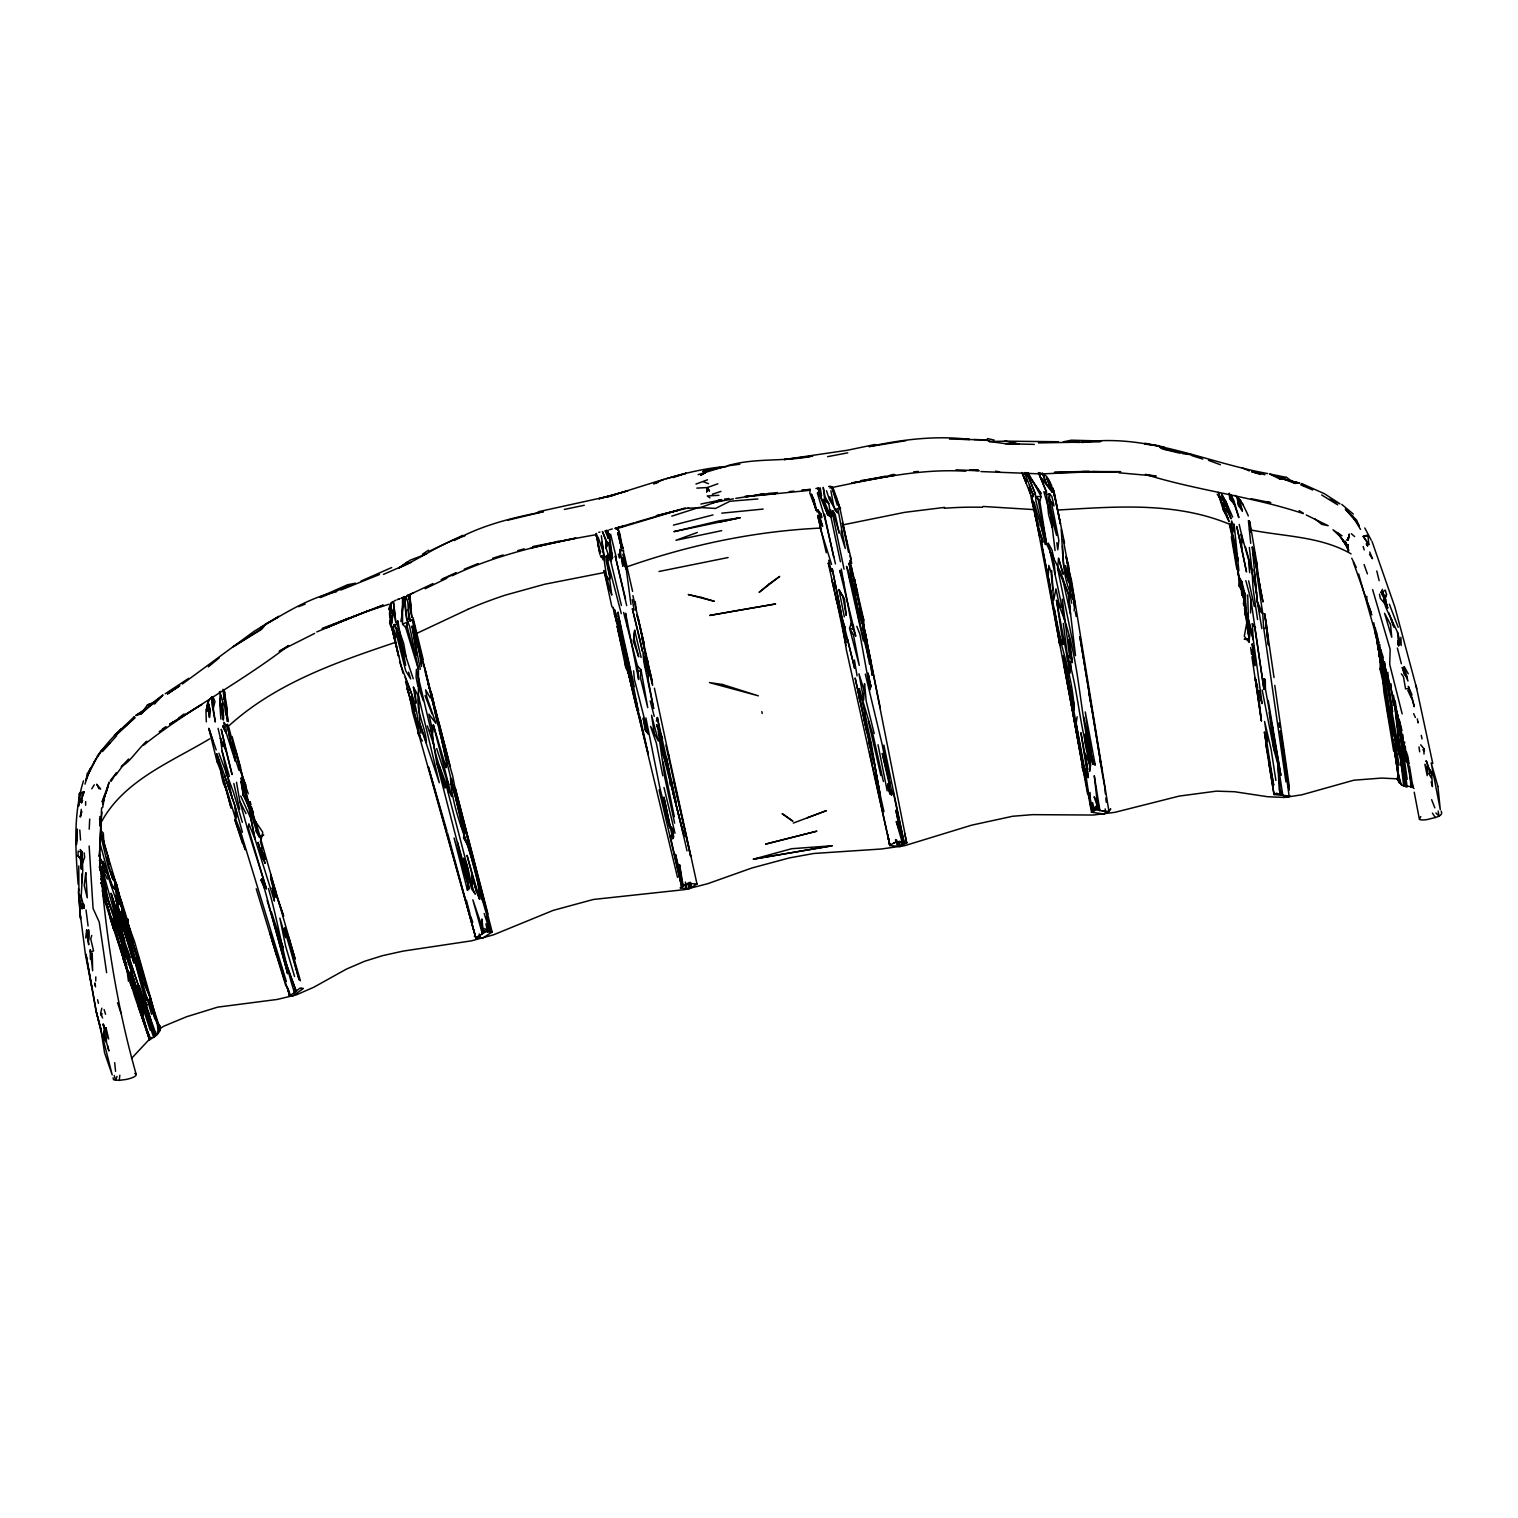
<?xml version="1.0" encoding="UTF-8"?>
<svg xmlns="http://www.w3.org/2000/svg" width="1518" height="1518" viewBox="0 0 1518 1518"><rect width="100%" height="100%" fill="white"/><g stroke="black" fill="none" stroke-linecap="round" stroke-linejoin="round"><path stroke-width="1.5" d="M1066.205 574.183L1070.228 584.392L1070 594.24L1071.708 603.234M810.157 489.498L809.834 493.179L816.039 509.46L817.196 511.983L817.879 509.877L819.986 512.648L821.731 517.657L821.162 513.615M206.827 709.741L206.809 711.487L207.511 703.726L209.693 699.115M219.218 764.294L219.237 760.101L216.846 753.915L217.074 761.656L219.218 764.294L231.134 808.107L216.846 753.915M85.71 937.972L86.659 929.908C87.759 946.909 89.923 941.35 88.594 929.775L88.234 940.287M1053.245 489.175L1052.41 487.354M413.427 687.218L415.344 693.062L415.989 703.232L413.427 687.218L418.456 695.946L419.784 723.991L439.29 782.738L418.456 695.946L418.456 669.495L409.613 626.213L406.786 619.553L403.712 597.048L402.479 597.637L402.574 624.183L405.685 627.503L418.456 669.495L406.919 625.568L407.773 621.925L402.574 624.183M607.276 576.802L609.838 580.806L611.773 595.094C604.809 575.607 604.05 555.721 601.337 535.74M1382.443 589.382L1381.057 592.267L1384.701 597.428C1381.854 603.481 1391.759 618.414 1391.456 619.477L1397.528 632.266L1401.171 645.492L1400.886 637.294M79.79 901.161L82.143 908.94L80.701 903.836L82.769 870.592L82.181 851.693L80.169 849.492M122.218 908.125L116.905 884.994L111.478 871.693C118.954 893.704 126.734 915.62 132.104 938.124L127.873 923.893L127.91 919.111L127.398 922.261L133.489 944.158M88.101 941.236L88.139 939.225L88.67 944.576L88.139 939.225M390.809 616.232L389.405 608.642L391.473 623.974L394.073 606.536L395.762 622.342L393.333 601.394L393.826 604.828M1366.807 596.308L1366.731 600.692L1371.817 614.904M1262.103 703.498L1259.086 692.834L1262.103 703.498L1253.299 639.761L1243.565 600.673L1249.997 633.423L1249.257 638.945L1244.191 639.192L1249.276 639.818L1246.582 623.803L1244.305 636.213L1249.2 642.399C1248.138 620.919 1243.754 599.249 1240.206 578.472L1239.257 586.214L1242.711 592.191M1070.38 661.487L1070.152 673.043L1056.509 600.407C1080.702 650.842 1078.008 710.386 1092.732 764.028L1095.199 764.882L1085.256 711.942L1092.732 764.028M1375.27 628.262L1375.175 633.67L1377.737 642.778L1373.752 622.76M1243.584 594.202L1249.257 638.945L1249.39 632.076M82.181 851.693L80.454 858.619L78.025 855.962L78.139 851.2L80.871 851.731L80.587 860.649M85.596 805.28L85.691 801.618M95.71 981.064L95.805 976.89M246.333 800.422L245.631 784.673L238.952 767.406M1250.566 612.949L1250.851 599.344L1245.842 580.635M108.632 910.8L104.419 897.499L105.046 896.322L105.975 903.172L104.533 892.793M438.626 725.718L436.235 714.01M1070.228 584.392L1070 594.24L1074.839 601.583L1074.63 606.726L1066.129 556.651L1068.729 565.853L1069.146 575.322L1068.046 567.542M1404.662 741.885L1403.695 749.816L1406.731 762.055L1405.251 746.154M100.852 825.242L99.543 853.799L100.662 870.952L99.543 853.799L101.573 807.918M1407.186 779.36L1398.837 719.285M606.289 556.1L610.255 578.927L605.986 560.047L606.289 556.1L621.298 613.651M864.065 690.235L863.742 699.988L858.96 673.783L864.065 690.235L864.539 683.669L866.209 701.164L874.216 733.63M90.359 959.053L90.283 949.585L92.636 970.742L92.237 953.114M844.824 634.182L841.579 617.807L845.052 627.617L842.813 624.619L840.858 612.266L854.672 668.432L847.575 639.666L844.824 634.182L844.976 629.799M862.926 623.955L863.628 630.843L862.717 622.19L870.421 659.438L869.567 664.41L861.844 620.52L859.036 612.949L849.131 563.292L851.389 567.106L853.097 576.29L851.484 574.582M1084.82 770.233L1073.624 709.836L1073.89 702.17M274.36 900.781L272.728 889.833L274.36 900.781L255.043 839.15L248.876 807.69L243.127 794.426L241.286 777.994L245.631 784.673L244.531 783.554M870.744 686.667L868.106 673.309L870.744 686.667L870.004 689.627L859.928 634.296L856.816 626.308M118.233 940.913L134.419 995.485L149.504 1039.659L139.96 1005.58L140.168 1001.064L139.732 1007.743L144.172 1023.474L134.647 992.43L139.523 1002.108L139.732 1007.743L134.647 992.43L136.449 997.857L131.117 970.287L112.617 918.295M106.715 901.047L104.837 895.089L105.065 889.965L101.194 879.074M596.46 533.444L597.219 539.08M89.22 829.17L89.695 819.056M676.212 802.32L657.389 717.521C664.542 762.453 677.085 806.4 687.009 850.877M264.701 888.713L260.925 880.155L261.76 878.808L287.68 973.569L285.023 960.609L294.777 987.44L294.492 992.753L288.951 995.884L292.841 995.979L303.41 988.446L299.539 988.37L294.492 992.753C283.468 958.598 278.553 922.982 268.42 888.485M413.389 628.661L413.731 622.38L412.061 619.42C431.112 689.779 445.343 761.068 464.451 831.522L463.749 835.564M463.559 858.391L471.643 888.941L475.324 894.14C469.138 883.04 470.447 869.321 463.559 858.391L469.195 888.561L467.487 890.25L467.848 883.115L436.577 762.093L432.421 736.458L416.425 669.286L416.084 677.161L417.905 686.212M78.765 865.962L78.898 890.762M1048.331 574.62L1048.824 565.379L1051.12 572.741L1053.758 600.027L1055.94 588.851L1059.147 604.107M79.031 799.588L78.632 806.02L79.372 793.572L84.078 791.865L80.511 801.846L79.372 793.572L84.078 791.865L80.511 801.846M1412.385 786.855L1402.101 785.413L1397.338 779L1398.211 773.971L1395.137 754.598M1429.14 773.952L1432.138 772.529L1429.482 769.493L1429.14 773.952L1431.038 777.652L1432.138 772.529C1428.799 772.339 1426.142 757.71 1426.123 761.467C1426.256 758.355 1428.59 771.542 1431.626 773.004L1432.423 786.609L1431.17 781.751M614.79 610.103L616.934 623.462L614.505 614.429L614.79 610.103L616.896 616.725M78.025 855.962L80.416 858.638L80.871 851.731M648.547 673.385L648.148 679.495L653.651 708.583L643.765 661.601L642.93 651.791L646.061 663.916L645.681 667.427L648.547 673.385L644.789 657.123L645.681 667.427L646.061 663.916M1245.348 594.24L1245.424 595.948L1241.8 581.489L1242.597 589.193L1240.585 582.134L1241.8 581.489L1242.673 595.986L1244.836 601.659L1245.424 595.948L1242.787 589.572L1245.348 594.24L1245.785 608.585L1245.215 600.919L1240.965 588.168M1380.507 655.586L1380.109 669.021L1384.359 688.015L1382.215 673.366L1380.109 669.021L1382.177 671.639M439.1 765.357L444.508 779.436L444.964 787.804C441.7 767.045 429.423 746.192 433.37 724.883L445.988 767.52L446.33 762.567M673.214 831.788L672.74 838.638L663.897 797.083L670.614 828.619L673.214 831.788L671.411 827.177L670.614 828.619L669.723 827.196L659.097 789.986L681.734 886.986L680.121 887.935L689.172 888.694L696.99 884.045L668.698 754.75M402.479 597.675L403.75 598.111L401.264 621.697L402.649 605.435M1074.156 610.881L1074.839 601.583C1061.556 580.407 1063.226 553.558 1061.177 529.403M1348.06 540.01L1349.331 534.032L1348.534 539.156L1347.168 540.066L1348.25 537.562L1347.168 540.066M226.182 714.788L224.835 694.523L227.112 708.413L226.543 715.471L224.057 690.633M1033.663 507.524L1031.633 495.665L1084.497 774.522L1082.808 767.956L1074.896 724.01L1075.446 719.134L1083.188 764.503L1087.989 777.614L1085.18 753.497L1089.924 765.034L1089.07 749.057L1085.256 734.219C1083.207 747.046 1090.93 758.848 1089.544 771.448L1090.683 765.3L1085.256 734.219M207.074 706.155L206.903 708.147L207.264 705.035M648.015 680.899L648.566 674.315L645.435 666.63M409.784 595.398L409.025 599.477L409.689 594.98L407.792 595.265M1348.022 540.01L1348.25 537.562M1382.575 659.362L1404.226 780.119L1403.676 786.134L1393.562 695.434M1028.028 476.899L1024.555 472.515L1032.676 493.692L1035.371 493.995L1026.794 472.61L1035.371 493.995L1035.978 501.092L1046.585 544.032L1060.74 572.609L1068.179 593.443L1075.503 655.662L1057.61 568.301L1058.539 558.358L1063.15 573.956L1058.539 558.358M1042.961 542.362L1034.745 513.805L1035.105 510.143M633.841 637.446L638.68 656.858L633.423 641.507L634.676 630.349L641.108 657.446M227.112 708.413L227.055 721.278M113.053 1077.818L113.603 1079.753L119.258 1080.361L119.808 1075.256M841.427 530.029L840.934 534.64L845.26 548.453L837.841 508.454L835.716 509.687L829.492 499.839L826.513 490.769M673.252 833.97L672.74 838.638L673.404 833.534M633.423 641.507L634.676 630.349M102.029 812.111L101.137 820.118L99.733 816.665M902.47 841.845L902.053 845.355L900.098 846.57L889.852 845.526L887.726 834.995L889.738 845.469M80.435 858.638L81.725 857.955M224.247 699.551L225.081 692.379L222.956 689.343L224.247 699.551L223.886 694.2M608.168 530.105L608.263 538.321L609.154 533.956L612.532 557.77L610.748 561.186L621.393 605.473M1399.653 749.531L1398.989 754.996L1400.051 750.803L1406.256 786.836L1404.188 782.074L1404.909 777.539L1404.435 780.119L1400.697 762.321M81.289 809.36L80.34 816.76L81.896 811.485M151.591 1014.309L122.768 914.443L121.478 904.007L113.736 878.448L115.368 884.899M421.036 733.194L418.93 724.276L414.395 715.376L414.224 706.819M1074.099 710.234C1073.302 676.003 1058.558 642.626 1053.871 608.509L1060.873 640.425L1063.207 644.239L1056.509 600.407L1060.797 607.333L1061.348 603.784L1048.274 543.083L1052.012 550.142L1053.966 559.174M240.736 796.039L250.66 818.012L255.043 839.15L248.933 824.141L248.364 828.24L266.371 888.732L264.189 886.702M1233.792 526.385L1231.648 520.978L1231.174 524.014L1234.058 532.021L1234.115 524.146L1238.878 570.635M207.511 703.726L209.465 717.388L210.357 710.974L208.023 702.151L210.357 710.974M1423.998 754.048L1423.941 748.716L1420.696 744.807M220.489 693.821L221.211 696.022C217.947 704.371 225.195 711.714 223.298 720.063L219.749 702.284L220.243 691.411L219.294 692.018M396.672 629.666L395.553 637.503L393.428 627.997L394.111 624.6L396.976 624.259L397.792 620.691L405.648 665.396L396.559 628.471L394.111 624.6L396.672 629.666L396.559 628.471L413.238 678.755M105.273 899.738L105.596 897.536M616.934 623.462L617.598 618.927M1077.135 716.781L1076.319 722.264L1075.446 719.134M450.523 778.108C452.725 820.441 477.715 856.759 479.612 899.149L471.851 876L472.477 888.353L469.005 878.277L467.449 866.93L445.837 783.914L446.539 779.17L436.691 748.583M717.843 483.787L707.331 487.563L706.686 491.87L707.331 487.563L696.857 488.113M445.988 767.52L446.653 763.099L439.973 731.126L452.725 776.134L464.869 838.828L469.517 844.919L482.307 894.804L457.051 798.81L469.517 844.919L463.407 837.575L467.051 843.97L466.728 840.706L479.65 889.074M122.768 914.443C119.03 888.656 109.391 862.907 102.332 837.5M102.617 807.614L104.913 795.071L102.142 801.827L108.879 783.212M492.155 931.995L485.324 931.691L482.61 928.466L472.838 899.832L482.401 933.949L481.073 924.405L481.927 919.016L483.407 933.247L475.779 937.745L482.591 938.181L492.155 931.995L455.134 787.652L487.942 913.969M821.485 495.741L819.625 491.889L820.251 487.885L821.485 495.741L818.373 492.155L827.671 514.792L830.991 517.202L840.422 561.717M1229.58 525.702L1229.846 524.127L1238.081 560.73L1229.58 525.702L1230.927 526.556L1235.576 545.968M870.004 689.627L870.82 684.713M404.889 596.536C409.822 599.344 407.052 612.285 409.367 618.187L406.786 619.553L405.078 601.337L406.938 595.625M1055.067 550.56L1048.729 498.208L1049.564 493.673L1046.661 494.489L1043.853 491.661L1056.585 535.38L1048.729 498.208L1054.042 505.968L1051.86 496.5L1049.564 493.673L1049.678 499.251M706.363 471.187L705.472 470.333L719.494 467.468L702.777 471.586L726.382 466.481C682.018 470.011 641.526 488.037 598.851 498.777L627.978 490.75L606.403 497.107L614.942 494.887L538.15 511.775M600.369 552.381L596.1 533.975L596.251 536.309M418.456 695.946C415.609 711.752 425.837 727.008 426.406 742.871L419.689 722.966M1252.255 547.106L1262.995 602.02L1254.551 557.504L1255.215 554.298L1252.255 547.106L1257.34 601.811L1261.856 628.623M83.471 780.878C73.054 814.141 75.502 850.004 78.139 884.273M856.304 595.265L854.387 579.079L906.777 842.832L904.102 842.566L883.856 745.091L889.776 783.231L888.713 788.753L889.89 793.857L891.616 794.92L892.223 793.117L882.262 753.459L889.415 784.92L888.03 783.914L888.713 788.753L891.616 794.92L887.138 786.685M152.161 704.314L147.474 704.902L154.836 702.454L154.494 704.029L162.824 695.149L152.198 703.062L147.474 704.902L140.908 713.934L135.861 715.509L144.495 710.177L140.908 713.934L162.824 695.149M615.568 528.245C622.949 531.376 619.306 544.393 622.076 550.958L619.951 549.421L619.591 558.036L618.3 554.127M671.582 837.177L673.385 828.809M80.34 816.76L81.08 813.344M1096.357 809.644L1097.135 801.352L1094.269 775.698L1099.905 810.612L1108.88 811.542L1104.003 814.046L1091.442 812.225L1096.357 809.644L1099.905 810.612L1097.135 801.352L1094.099 796.76L1098.709 810.346L1097.135 801.352M102.826 803.458L103.528 800.422L102.636 803.99M1082.334 767.729L1083.131 764.389L1085.901 772.586L1086.319 781.125L1082.334 767.729L1083.188 764.503M99.543 853.799C104.647 928.295 115.804 1002.487 136.184 1074.383L135.899 1075.598A12.144 2.941 -10.2 0 1 126.089 1079.45L119.258 1080.361M102.579 1017.971L100.643 1013.018L101.839 1008.218M1095.635 806.381L1094.535 810.612L1092.599 802.586L1093.055 811.333L1090.778 807.121L1089.601 796.077L1092.467 811.618L1090.778 807.121L1090.038 792.51M390.771 603.253L389.196 607.674L391.17 618.13L390.335 621.26L398.608 656.25L391.606 626.782M394.073 606.536L391.473 623.974L389.405 608.642M656.402 721.088L657.389 717.521M106.032 793.155L109.125 782.036M104.913 795.071L103.585 799.815L108.328 785.432M1390.488 707.388L1396.237 742.587C1395.27 756.647 1397.072 771.599 1401.399 784.996M260.925 880.155L262.747 880.478L261.76 878.808L266.371 888.732L247.567 828.98L248.933 824.141M91.744 935.449L90.738 938.902L93.566 950.951L90.34 951.824M827.671 514.792L823.363 502.022L824.578 498.625L823.23 487.373L825.109 496.803L828.771 503.502L830.991 517.202L818.373 492.155M1397.528 632.266L1398.666 645.643L1400.317 640.273M391.17 618.13L389.557 623.082L391.359 627.655M1034.289 494.109L1032.563 496.31M1403.695 749.816L1402.841 734.617M85.046 784.123C90.738 762.188 105.311 743.801 121.668 728.659L114.4 735.414M1041.196 496.614L1035.712 496.519L1038.141 499.479L1046.585 544.032L1039.754 500.864L1041.196 496.614L1028.122 472.724L1027.079 473.616L1041.31 493.862L1031.804 479.764M1262.16 690.007L1273.963 749.835L1280.85 775.186L1265.405 688.849L1265.291 679.533L1263.963 678.641L1263.982 689.476L1254.722 627.238L1252.312 623.727L1253.299 639.761L1248.384 618.737L1247.72 594.923M823.363 502.022L824.578 498.625L828.771 503.502L823.857 500.371L830.991 517.202L830.707 509.953L833.002 515.911L844.046 569.155M117.038 1076.376L115.615 1080.285L114.211 1075.465M1265.082 628.566L1266.448 624.866L1264.684 613.898L1268.536 645.321L1266.847 633.917M405.685 627.503L407.773 621.925M412.099 705.339L409.86 696.99L412.535 712.075L475.855 937.896L428.38 766.837L446.956 831.086M1386.541 594.601L1385.156 598.035L1382.594 591.735L1385.289 590.122L1386.541 594.601L1385.175 598.035L1383.771 597.902L1384.644 603.443L1380.355 598.434L1379.464 594.164M1376.826 632.911L1380.185 652.854L1381.399 649.856M96.317 758.583L88.48 773.933M102.048 1013.55L101.213 1015.428L100.643 1013.018M207.681 707.824L208.934 705.13L209.465 717.388M99.638 825.356C121.421 781.277 169.978 762.7 209.712 738.83M132.863 719.494L134.305 716.705L120.32 729.93M151.117 1037.439L131.497 1058.444M150.794 1037.572L149.504 1039.659L145.785 1027.572M600.711 551.527L599.914 552.969L597.997 544.886M91.763 788.81L94.287 784.806M110.985 781.485L116.544 772.757L110.359 780.48M93.68 762.757L101.023 751.277L110.169 742.757M1412.006 697.312L1414.34 706.762L1408.325 686.326L1412.044 695.073M136.449 997.857L130.244 975.789L149.827 1039.394C155.178 1037.041 161.515 1032.335 159.959 1026.149L156.904 1021.899L150.851 1000.912M227.529 726.97L228.421 725.661L227.207 724.39L231.419 746.514L239.009 770.328M115.577 775.375L123.072 765.319M97.304 756.116L102.294 749.456M144.172 744.484L146.885 741.22M128.613 759L121.25 766.799C131.383 760.67 137.246 749.531 146.316 741.771M630.748 677.464L627.484 669.172L636.023 706.25L638.604 710.557L627.086 667.408L629.154 664.979L618.585 621.374L618.092 612.058L621.526 631.659M102.484 751.562L116.715 735.642M478.493 937.953L480.124 936.056L480.371 938.01L479.195 933.912M463.901 832.111L460.732 824.654M1107.874 812.073L1110.721 809.037M1406.579 752.112L1412.006 787.292L1399.406 721.202M407.792 561.736L398.836 567.998C421.397 558.055 440.998 543.102 464.85 535.873M1110.512 809.113L1107.286 812.358L1104.8 811.295L1105.806 813.079L1105.18 808.885M1441.208 811.105C1444.301 817.063 1431.797 817.898 1428.533 819.303A12.144 2.884 -14.5 0 1 1419.273 819.265L1420.81 816.589M210.641 698.033L211.666 697.085M1265.291 679.533L1264.304 680.444L1263.963 678.641L1263.982 689.476L1250.851 599.344M182.388 683.992L253.772 631.545L278.724 616.251M485.324 931.691L483.407 933.247L481.073 924.405M208.345 666.876L219.161 657.92M143.394 745.281C189.408 708.716 242.14 681.563 288.591 645.567L279.179 651.279L314.643 633.404M154.836 702.454L135.861 715.509M229.408 725.338C276.39 682.967 336.692 662.133 395.553 642.342M336.635 591.659C308.666 597.845 284.606 613.386 260.641 627.541M411.112 620.426L410.239 621.09L408.266 619.135M391.302 602.741L392.251 602.02L390.657 605.246L392.175 613.633L390.506 603.576M178.744 717.938L184.114 713.953M901.199 841.124L902.053 845.355L906.834 842.737M165.253 693.764L188.668 678.337M217.074 761.656L219.237 760.101L235.005 806.001L242.425 832.244M158.631 1029.697L163.489 1026.32L186.524 1016.775L217.7 1007.136L277.301 999.432L296.389 994.84L313.846 987.212L346.351 969.129L364.605 961.274L382.631 955.638L403.124 951.103L471.415 940.856L493.464 934.841L553.292 910.345L593.367 899.472L684.637 889.624L707.711 883.704L751.846 868.011L789.436 857.898L813.8 853.477L881.408 848.998L904.614 845.697L971.691 825.166L1012.601 816.267L1032.43 814.654L1093.283 815.033L1114.838 812.339L1179.258 796.077L1216.392 791.144L1234.57 791.732L1267.606 796.722L1284.532 797.462L1301.913 794.787L1353.809 780.214L1381.703 778.07L1398.989 778.924M398.836 567.998L410.277 560.123L426.539 553.937M261.836 629.211L233.241 646.706L263.088 627.712L265.384 624.126L278.344 617.162M422.459 554.241L428.456 550.218M162.369 728.982L166.012 726.591M869.567 752.321L889.928 845.241L896.455 841.655L905.544 842.604M1398.325 770.878L1396.143 752.378L1394.757 750.575L1396.143 752.378L1398.097 774.351L1378.951 652.854L1380.071 652.133L1379.995 659.988L1381.854 662.968L1399.103 765.148M169.674 724.219L173.356 721.904M454.186 540.617C481.453 525.19 512.932 517.581 543.463 511.68L507.771 520.2M169.807 724.2L201.647 704.542L169.712 724.295M433.028 583.557L407.393 595.682L413.693 592.627M893.552 843.382L895.449 842.281M159.2 731.562L163.147 729.304M478.72 936.189L480.466 935.183M157.189 1031.993L160.073 1030.532L156.904 1021.899L159.826 1030.513L159.959 1026.149L158.403 1024.119M406.786 619.553L409.367 618.187L410.239 621.09L408.19 609.515M462.724 535.38L429.158 551.3M680.69 887.518L687.939 883.305L696.99 884.045M447.658 577.125L456.007 573.045M425.173 588.718L446.842 578.263M340.848 590.009L379.519 574.506M695.965 484.071L707.521 479.802M1266.012 745.509L1274.038 794.502L1276.6 793.231L1287.833 797.235L1290.281 796.096L1274.038 794.502L1269.124 764.636M411.34 562.267L383.466 574.392M319.558 597.124L347.565 584.772L355.421 583.197L320.469 597.542M415.951 633.765L467.867 609.363M443.161 578.51L455.893 572.836M1274.778 794.047L1275.898 793.553M361.151 580.996L391.682 567.542M394.509 600.824L395.762 600.255M98.48 787.197L100.605 789.037L96.678 784.218L99.012 788.715M316.769 631.924L364.13 612.285L388.76 604.297M383.124 605.227L339.671 622.038M653.784 483.616L664.011 479.403M401.15 598.13L402.46 597.58M464.223 569.193L478.075 563.595M452.041 575.777C497.088 554.374 546.195 543.463 595.075 534.867M326.768 627.351L368.286 610.729M298.648 606.65L305.137 604.088M397.09 599.724L399.405 598.813M398.437 599.193L399.803 598.661M441.131 579.667L445.495 577.979M358.703 614.429L322.12 628.395M365.326 611.887L382.991 605.113M698.128 474.641L723.953 466.709M793.307 823.079L826.437 810.631L807.405 817.728M255.669 830.555L259.104 836.703L263.715 835.014L259.806 837.443C250.356 820.479 250.698 798.847 240.907 781.39L242.235 781.542L246.447 794.977L246.713 801.011L243.127 794.426M697.369 532.457L675.927 540.275L721.676 530.655M712.303 494.261L720.955 491.396M673.043 477.563L686.193 473.236L666.231 478.777M636.004 522.23L685.263 507.961M671.772 516.158L698.887 507.467L715.566 508.435L729.892 501.263L757.843 498.948M653.822 483.806L658.015 482.458M492.61 558.263L503.103 554.981M633.917 522.856L614.98 528.473L624.505 525.816L616.061 528.036M626.668 566.935C689.02 545.057 753.953 531.262 820.024 528.112M616.061 528.89L677.616 510.39L656.25 515.759L688.584 507.866M1280.129 479.195L1286.467 477.411L1295.101 483.407L1299.655 483.066L1291.23 481.149L1295.101 483.407L1269.883 474.033L1286.467 477.411L1278.782 477.961L1280.129 479.195L1269.883 474.033M609.591 529.706L612.266 528.985M711.923 502.856L733.498 498.815M753.478 859.15L791.713 848.714L832.111 845.773L753.478 859.15L832.111 845.773M711.904 502.856L715.756 501.813M517.676 550.636L524.241 548.852M598.794 532.344L599.895 532.059M673.423 525.133L712.967 514.925M605.246 530.826L606.707 530.465L607.674 534.222L605.246 530.826L608.263 538.321M874.937 444.508L847.48 450.239L784.237 459.537L812.775 456.045C784.445 462.136 754.693 457.373 726.951 465.931L739.797 464.242M558.453 541.243L531.167 547.865L575.967 538.093L555.038 542.249M712.094 502.591L721.98 500.39L718.204 500.2M604.79 572.438L544.526 584.278L505.304 595.132A213.393 99.581 -14.8 0 0 467.848 609.344M564.316 509.441L584.278 505.266M740.006 517.771L673.878 531.642L719.171 520.883L740.006 517.771L719.475 522.059M885.696 476.121L860.251 481.301M889.946 475.229L894.178 474.356M700.861 504.033L721.733 499.82L700.272 507.657L687.92 508.264M659.002 571.489L728.09 557.542M851.769 482.99L856 482.155M829.872 487.961C874.501 478.796 919.946 468.379 965.809 471.225M851.959 482.971L895.184 475.153L860.611 480.656M533.008 546.499L552.837 542.685M827.614 456.652L847.765 452.838M844.293 524.602L904.785 512.325L944.594 507.391M906.075 440.637L869.226 446.615C901.958 439.499 936.226 435.268 969.698 439.461L963.361 439.366M735.794 498.359L763.421 494.147M763.63 494.09L746.097 496.709L808.43 490.466M817.31 488.322L818.771 488.113L819.625 491.889L817.31 488.322L815.906 488.511M755.66 495.153L763.896 494.014M808.145 489.536L801.751 490.409L810.384 489.441L803.345 490.181M724.409 499.137L728.982 498.511M745.015 496.348L749.588 495.722M1409.027 688.451L1405.554 688.887L1403.467 676.705L1401.342 673.878M718.925 495.323L707.255 495.931L709.969 497.904M789.265 491.623L793.952 491.149M721.771 513.16L763.137 509.08M913.665 471.851L918.257 471.434M768.013 493.445L777.463 492.629M755.907 495.342L775.622 493.654L756.457 494.792M1081.917 442.554C1146.128 432.611 1205.728 462.459 1267.72 473.578M828.6 486.557C834.046 483.938 835.583 497.354 835.014 493.995M1038.407 442.914L1100.133 441.814M1367.984 536.196L1363.183 536.385L1368.875 544.526L1367.984 536.196L1367.035 535.266L1363.183 536.385L1368.875 544.526M106.374 1038.141L104.514 1034.138L103.509 1037.914L106.431 1042.221L106.374 1038.141L103.509 1037.914L104.514 1028.976L103.11 1024.252L104.514 1028.976L103.679 1038.236L106.431 1042.221L108.879 1050.968L107.816 1046.054M1058.103 510.01C1115.73 506.67 1175.653 501.49 1230.282 524.545M1054.649 472.174L1088.994 471.358M1400.184 783.003L1398.211 773.971L1397.338 779L1399.33 783.003L1398.04 776.514M989.508 441.491L1005.827 441.188L1018.882 444.167L1005.163 443.654L989.508 441.491L986.852 439.916L949.49 439.063M1061.841 472.212L1105.882 471.737M300.431 988.389L301.892 988.37M1004.574 441.15L1058.407 441.738M1034.289 444.394L1005.163 443.654M1082.334 471.529L1120.739 471.643M1054.403 472.61L1089.279 471.851L1041.538 473.92L980.97 471.567M1092.922 471.586L1117.02 472.098M973.987 439.575L986.852 439.916L989.907 441.567M1079.583 442.459L1063.226 441.833L1071.442 440.182L1101.271 440.998M971.805 469.783L978.389 470.03M983.095 506.462L1032.866 509.536M955.979 469.84L979.281 470.827M1118.861 472.781L1156.166 476.102L1145.426 474.432C1197.285 490.58 1251.838 496.424 1303.336 513.596M969.585 469.859L978.294 470.542M1102.277 810.991L1104.44 811.2M689.153 883.495L691.449 883.742M1035.371 493.995L1032.676 493.692L1033.454 496.614L1029.432 485.437M1144.819 444.091L1158.519 445.723L1160.985 448.36L1193.11 454.983L1182.294 453.54M1299.655 483.066L1278.782 477.961M703.403 481.718L708.508 483.692M121.478 904.007L120.074 903.798L119.391 899.244L146.183 987.326L151.003 999.242L156.98 1022.24L148.916 1001.5L149.504 999.299L157.417 1024.707L158.252 1033.303M995.58 471.187L999.603 471.832M603.709 556.024L601.489 555.664L603.12 559.819L604.278 556.594L602.096 542.287M1144.951 443.237L1164.211 447.07M1255.215 554.298L1252.464 553.728L1254.551 557.504M1249.428 529.668C1283.469 536.689 1320.186 536.006 1351.096 553.88M987.421 438.569L994.138 440.068M1264.968 474.698L1251.648 471.719L1260.433 474.47M1251.193 498.72L1270.794 502.705L1266.79 501.566M1163.186 449.176L1180.112 453.237M1009.261 441.605L1018.882 444.167M1191.934 455.666L1202.787 459.062M1042.164 473.161L1046.604 476.367L1049.393 481.035A54.705 7.78 72.1 0 1 1051.746 485.912M1208.518 460.315L1220.377 464.736M1242.255 467.905L1249.314 470.903M1300.622 484.811L1312.728 489.972M1329.616 499.194L1339.958 503.824L1324.455 493.729L1301.609 483.54L1303.639 485.646M863.344 640.9L846.551 566.423L849.947 575.151L858.827 619.097L861.844 620.52M1306.22 514.963L1328.174 525.721L1321.742 524.355L1314.873 518.89M139.295 1005.239L143.337 1014.404L141.079 1002.316L131.117 970.287L139.96 1005.58M474.28 936.151L477.715 937.934M617.124 528.321L618.471 530.18M1321.666 494.982L1337.719 504.849M1299.104 510.617L1303.013 513.027M134.741 1073.473L136.184 1074.383M1342.026 535.778L1332.956 529.801L1339.673 536.063L1347.756 546.822L1342.102 539.004L1348.022 548.548L1342.102 539.004M139.732 1001.159L141.003 1002.013L143.337 1014.404L129.846 972.108M1235.14 495.38L1242.957 504.545L1242.066 502.951M1039.887 472.667L1043.113 474.944L1046.054 483.028L1052.164 492.003L1040.456 477.43L1038.445 472.534L1046.623 492.344L1040.456 477.43L1046.054 483.028L1042.638 473.331M1023.056 473.54L1024.005 474.337M837.841 504.204L840.536 507.98L840.137 509.782L838.676 506.898M1412.727 787.444L1414.017 788.506M1341.76 504.393L1353.316 514.09M1238.593 505.608L1236.904 496.652L1240.016 501.642L1242.407 511.073L1238.593 505.608L1237.986 501.642M612.532 557.77L609.894 544.658L606.934 542.078L602.418 531.49L605.777 540.598L605.967 547.998L610.748 561.186L609.154 533.956M414.395 715.376L418.93 724.276L417.754 732.814L422.327 741.069M1351.362 533.729L1354.606 536.575M837.253 505.058L831.617 486.936L833.401 488.948M119.998 904.557L116.184 901.18L115.994 890.459L112.294 885.43L102.769 861.123L116.431 900.971L134.001 963.095L117.228 908.352L116.488 896.929L119.998 904.557L114.628 885.013M1422.878 749.74L1424.415 751.144L1423.941 748.716L1424.188 750.632M1355.422 520.883L1345.327 509.118L1356.656 520.181L1359.122 525.835L1352.462 515.911L1360.507 529.384M1435.914 812.965L1438.988 815.963L1438.172 811.029M1406.712 676.952L1404.207 674.277L1402.253 667.408L1407.964 681.07L1404.226 666.744L1408.287 673.802M1035.712 496.519L1039.754 500.864M102.901 890.838L107.455 897.935L116.393 921.806M115.994 890.459L111.611 885.658L99.79 842.623M99.296 860.345L100.966 862.262M120.529 911.445L144.21 992.677L149.485 1002.203L154.969 1019.223M1252.312 623.727L1255.538 627.636M224.285 728.033L223.848 722.264L225.67 724.845L226.372 733.289L222.748 726.135L226.372 733.289L235.252 761.03L232.652 742.511L228.421 725.661M484.754 928.409L487.544 931.843L485.95 923.741L489.441 931.9L489.65 927.194L486.291 916.587L490.219 931.9L484.185 913.513M842.813 624.619L844.596 626.858L844.805 635.131L848.069 640.938M80.701 903.836L84.173 908.181L80.871 895.24M646.402 731.486L643.215 718.223L645.188 729.779L648.281 733.915L634.391 679.343L633.613 670.88M1069.393 657.825L1067.363 655.169L1063.321 623.424M480.845 887.878L478.72 885.108L479.745 893.666L483.122 901.597L480.845 887.878L478.967 885.184M100.89 882.831C116.127 920.743 127.854 960.477 140.073 999.698M609.894 544.658L606.934 542.078L605.967 547.998L608.889 543.311L610.748 561.186L607.636 554.506L608.263 560.806M645.188 729.779L648.281 733.915M1239.181 498.91L1241.155 501.566L1239.959 499.858M128.442 981.254L127.265 971.786L123.394 959.604L126.867 964.272M134.134 958.332L153.09 1030.058L115.064 914.974L101.535 866.569L107.323 879.074M430.125 729.854L432.288 732.852L433.37 724.883L451.681 796.571L445.837 783.914M1217.189 494.223L1221.554 500.352L1220.225 496.993M1221.402 493.9C1226.677 501.338 1226.316 510.978 1231.079 518.776L1225.823 501.338L1222.218 495.342M887.347 786.077L892.223 793.117M1337.681 532.761L1345.081 543.425M1369.483 554.317L1372.481 558.681L1369.767 552.002M251.21 810.308L253.392 813.515L251.4 806.741M255.631 821.731L262.766 832.244L261.115 839.758L255.631 821.731L256.997 826.247M1046.49 477.392L1049.602 482.022L1052.164 492.003L1046.49 477.392L1050.001 486.519L1053.853 490.39L1060.475 524.052L1054.194 494.451M1384.701 597.428L1387.775 608.206L1382.594 591.735M143.925 1000.343L147.056 1005.049L144.267 1001.614L139.22 985.524M832.851 510.864L835.128 514.298L839.264 533.179L832.851 510.864L833.002 515.911M853.097 576.29L850.554 572.4L849.131 563.292M1432.385 813.098L1435.288 817.5M399.519 661.563C407.45 684.485 420.239 707.995 417.754 732.814L420.372 737.406L409.86 696.99L412.27 706.155M835.716 509.687L837.803 512.932L835.147 510.484L829.815 496.822M136.259 995.239L138.669 999.717L134.248 985.96L136.259 995.239L138.897 999.091M1223.129 509.479L1227.037 515.646L1218.935 495.969L1223.129 509.479L1228.878 521.186M600.388 555.949L601.356 557.486M118.157 904.349C111.118 884.368 123.489 926.872 127.892 935.562M844.312 616.858L838.885 589.553L844.501 599.344L846.228 615.397L842.699 595.72M1364.796 527.979L1371.19 540.161M1230.7 495.153L1233.717 500.048L1238.859 517.562L1231.155 495.077M654.03 732.188L651.564 715.206L658.338 741.012L650.577 726.401L656.345 743.08L662.797 775.85M430.429 698.052L425.628 689.855L426.919 697.426L435.951 723.422L428.873 714.105L432.288 729.323M707.331 487.563L709.437 491.168L707.824 488.056M838.885 589.553L844.501 599.344M457.506 842.016L466.254 873.457L469.005 878.277M413.276 630.767L416.938 637.199L421.511 666.497M148.631 1012.392L153.47 1029.925L156.468 1035.238L144.267 1001.614L153.09 1030.058M1351.76 558.226L1356.257 567.466M859.586 608.49L863.761 620.027L863.837 630.957M115.729 931.559L129.96 980.021L132.825 985.239M246.447 794.977L243.316 789.189L243.487 796.058L240.907 781.39L243.639 788.734L241.286 777.994L242.235 781.542M1026.737 481.529L1021.899 472.477L1030.267 493.616L1028.73 487.449M1345.043 541.471L1347.054 545.285L1345.157 541.148M1034.46 504.621L1031.481 498.986L1037.553 521.983L1033.986 502.022L1041.993 530.124M625.511 598.832L615.245 555.949L626.687 605.606M236.485 782.244L239.825 801.295L245.992 813.591M1057.61 568.301L1068.691 594.373L1070.475 614.24L1062.486 578.111M1048.729 498.208L1051.822 504.507L1058.862 540.275L1057.761 549.744L1056.851 542.685M128.176 971.273L126.203 967.289L132.389 986.396M1280.49 790.555L1282.824 795.356L1277.72 762.321L1279.219 789.512L1280.642 794.863L1277.72 762.321M1381.057 592.267L1383.771 597.902M817.879 509.877L822.604 526.404L819.587 518.226L819.929 527.125L821.409 530.199L817.69 515.418M630.615 677.54L625.796 667.559L617.219 626.46L623.082 644.201M125.804 966.283L128.309 971.52M141.079 1002.316L150.301 1030.399M101.08 882.603L104.533 889.795L104.837 895.089M1407.774 690.348L1411.474 698.128M413.541 702.151L410.752 696.307L415.249 716.135M1095.199 764.882L1092.144 758.412L1083.776 716.932M1238.233 497.866L1240.016 501.642M831.617 486.936L839.397 506.651M1266.809 747.615L1264.38 731.923L1273.109 786.533M1381.854 662.968L1377.243 643.955L1375.384 628.167M1061.139 639.78L1063.207 644.239M99.087 855.393L105.805 872.053L99.106 855.678M227.036 791.39L223.336 783.326L220.793 772.529M1413.656 713.669L1415.383 717.483M120.871 905.601L123.3 911.009L119.391 899.244M1371.987 541.338L1394.852 606.991L1416.711 688.603M261.931 856.266L265.1 863.419L261.305 847.822L261.931 856.266L258.003 842.338L263.126 859.321M1346.561 546.556L1348.515 550.996L1347.889 544.62L1348.515 550.996M1070.019 585.36L1063.625 564.848L1062.524 546.044M448.854 784.408L446.539 779.17L448.55 792.491M143.451 982.089L151.003 999.242L134.533 941.577L127.398 922.261M622.247 557.637L626.194 569.193L622.247 557.637L622.835 566.309L619.951 549.421M1232.616 517.031L1225.823 501.338L1227.018 507.524L1224.02 503.236L1221.8 496.177M242.519 843.496L234.816 819.606L245.214 849.719L243.222 843.059M1221.554 500.352L1218.328 492.363M895.563 839.53L897.783 844.691L896.777 840.099M656.744 724.807L662.607 738.393M226.144 751.334L221.267 729.285L232.083 774.578L226.144 751.334L220.376 738.014L218.061 728.355M619.856 541.11L623.215 548.89L619.306 534.165L619.667 538.795M1086.869 743.877L1089.07 749.057M121.952 906.91L124.533 913.02M1239.219 524.393C1244.248 547.637 1252.559 569.857 1256.581 593.329M1218.935 495.969L1222.692 504.887M213.488 698.014L214.987 701.582L213.279 708.394L215.309 721.999L211.97 704.124L211.97 696.819L213.279 708.394L213.089 698.299M218.915 753.232L233.355 791.96L242.311 822.32M101.27 878.903L106.298 890.876L109.903 906.436M1389.368 604.202L1398.173 627.257M1237.682 499.65L1242.407 511.073M123.394 959.604L125.766 965.315M859.776 610.331L863.761 620.027L854.387 579.079M476.538 891.692L479.612 899.149L467.032 855.336L476.538 891.692L471.851 876M1390.014 713.726L1391.228 716.705L1388.173 707.919L1390.374 723.669M1406.484 675.908L1407.205 677.787M410.942 701.733L414.907 711.487L411.928 695.016L405.097 677.351M285.023 960.609L296.295 991.463L294.777 987.44M129.96 982.563L132.427 988.692M1022.031 472.667L1026.244 483.16M106.943 857.272L109.467 863.609M396.976 624.259L403.674 643.404L405.97 656.364M632.892 595.625L644.049 643.499L637.029 614.942M143.812 1006.036L136.601 985.96L153.641 1037.363L141.079 993.227L128.005 955.277L132.199 972.032L117.379 922.052L130.51 957.763M146.829 1029.451L150.586 1039.033M1226.886 516.443L1228.062 519.441M1431.626 799.644L1434.814 807.823M649.211 671.924L652.607 685.396M253.392 813.515L250.906 807.083L256.39 824.9M220.546 770.556L216.884 761.049L208.953 729.114M1069.07 635.757L1072.353 662.493L1069.336 654.637L1062.315 599.079M81.725 881.085L81.858 882.679L81.801 873.951M1050.987 516.158L1053.037 521.547M864.615 635.131L866.892 641.127L865.526 633.556M425.059 695.624L432.023 713.877M130.757 950.648L111.156 893.438L117.968 923.418L124.647 940.875L111.156 893.438M1353.335 562.248L1371.247 612.836M102.465 836.949L108.708 858.903M883.969 811.542C876.265 780.252 873.04 748.184 863.647 717.407L873.002 756.4L880.326 795.071M1377.547 638.471L1379.065 642.569M284.302 928.655L289.103 941.558L299.141 979.907L284.302 928.655L289.521 942.811L289.634 940.097L285.004 927.536L300.431 980.818M245.024 793.648L251.476 811.048M108.233 860.099L109.619 863.856M115.918 887.043L122.275 904.235M684.314 884.463L686.819 888.353L685.339 882.034M222.615 746.42L220.376 738.014L222.121 751.201L229.389 776.457M116.298 914.31L122.028 930.325M1063.188 539.345L1067.704 563.349M259.104 836.703L247.719 799.569L248.876 807.69L246.96 802.244M1388.856 612.893L1393.941 627.086L1391.456 619.477L1391.797 620.596M1364.075 564.525L1367.414 573.88M1242.217 590.407L1240.168 584.696L1239.257 586.214L1238.043 567.846M838.278 504.583L839.074 505.19L835.811 495.285M402.991 673.271L391.283 625.34M224.531 775.432L235.005 806.001L237.093 815.28L235.556 818.847L240.413 831.067L286.333 981.501M109.694 915.506L113.262 925.619L105.937 901.901M1034.745 513.805L1038.976 525.797M248.25 793.762L242.273 776.799L245.707 787.557L235.688 750.746L239.768 768.184M112.294 922.242L115.975 932.735L105.975 901.939L110.169 915.601M819.929 527.125L831.541 564.373M868.846 737.103L871.484 744.712L880.193 796.798M895.544 839.871L897.707 846.095M101.232 876.36L106.298 890.876L101.535 866.569M1050.039 551.603L1054.251 563.804L1055.181 574.43M598.092 537.163L603.386 552.457M470.694 916.36L472.762 922.337M208.725 728.317L216.182 749.93M137.455 963.911L142.502 980.647M1254.153 569.781L1257.34 601.811L1262.786 613.67L1263.526 626.706L1285.917 781.846M674.618 823.135L664.789 777.671L658.281 731.6L662.93 753.687L669.153 771.789L666.136 756.856L673.859 796.172L683.555 834.369M423.294 700.633L419.803 690.519L418.38 677.768M117.968 923.418L115.064 914.974L116.07 923.988M455.096 795.318L451.396 784.37L451.339 778.506L461.263 822.794M138.043 1005.447L149.599 1039.507L148.271 1033.758M831.105 571.565L828.221 562.969L837.044 602.646L836.323 598.187M427.336 725.889L433.958 745.49M102.218 890.971L104.419 897.499M124.855 963.475L110.397 918.94M1395.099 700.538L1403.296 754.465M625.53 659.21L625.796 667.559L624.98 659.78L629.382 672.948M636.023 706.25L641.051 721.467L637.332 708.166M144.21 992.677L146.772 1000.438M121.801 950.268L125.425 961.274M80.53 857.898L81.384 869.131L80.53 857.898L82.389 863.552L84.666 857.234L84.154 852.888M117.55 1002.734L121.117 1013.531M271.342 911.787L283.145 947.744L274.492 925.619L267.111 900.364M871.484 744.712L859.985 691.316L873.286 736.04L883.381 781.428M662.93 753.687L684.182 835.944M1243.261 603.196L1244.191 606.043M1042.638 541.262L1037.895 526.708L1039.925 534.184L1039.45 529.991M436.577 762.093L444.964 787.804M288.648 990.267L290.488 995.96M272.045 939.718L289.577 995.504M148.214 991.975L158.498 1023.853M120.51 946.985L105.994 901.996L128.005 971.843M124.855 960.477L127.038 967.213M1381.494 652.019L1383.353 657.825M656.554 724.864L661.013 738.735M403.712 597.048L405.078 601.337M843.647 582.608L839.777 570.464L855.754 636.213L851.294 623.215L841.276 569.003M101.099 879.055L104.533 889.795M242.121 774.825L232.652 742.511L234.967 760.708M138.195 1002.278L149.978 1039.64L149.068 1035.39M130.852 980.856L135.842 996.624L131.819 983.038M407.128 688.28L412.346 706.515L407.128 688.28L409.177 694.808M141.724 973.076L136.924 957.82L137.815 967.061M1417.717 721.619L1418.059 722.682L1417.3 718.849M1237.777 558.074L1232.958 542.704L1238.574 575.796M135.33 951.369L123.072 912.128L130.244 938.257L123.072 912.128L136.639 954.67L142.312 977.516M113.964 927.859L123.774 959.205M868.581 742.169L873.002 756.4M689.267 882.3L690.443 886.114L690.348 882.375M256.238 888.789L285.877 986.036M105.065 889.965L107.911 899.13M103.053 895.165L113.964 930.211L104.761 897.176M104.116 1009.565L105.558 1014.29M1088.634 754.522C1079.013 722.056 1077.685 687.483 1067.363 655.169L1067.534 660.842M627.048 625.871L637.446 665.928L638.642 679.571L625.587 613.253L627.048 625.871L623.632 612.475M260.489 838.24L295.156 959.167L289.672 940.515M413.029 617.636L423.218 659.685M439.252 730.348L450.372 766.856L423.048 661.848M137.379 956.511L147.531 989.755M118.328 920.174L124.647 940.875M1372.633 589.648L1390.165 649.381L1389.691 664.372L1402.158 713.877M1358.648 574.013L1391.228 689.267L1400.735 728.336M408.608 672.17L410.676 679.001L405.685 670.747L396.672 635.359L396.559 628.471M284.359 978.18L269.862 932.488L276.428 954.898M223.962 780.1L235.556 818.847L235.005 806.001M107.892 862.831L112.996 879.776L108.157 866.436L100.681 835.279M1363.164 546.461L1364.189 549.895M817.348 492.971L824.483 516.708L835.45 563.918M209.199 728.811L213.108 741.885M239.901 831.978L241.893 838.638M247.567 828.98L239.825 801.295M281.209 966.681L283.221 973.436M285.631 937.688L279.862 918.181L285.574 946.018L294.568 976.51M480.333 892.982L487.866 918.769M132.028 982.45L134.4 990.571M848.695 574.867L851.845 585.663M416.824 654.998L412.099 626.232L420.922 657.825L419.936 650.14L421.662 665.282M102.161 837.063L103.85 842.813L103.338 833.154L100.795 830.46L103.85 842.813M117.949 891.446L123.717 911.255M835.792 496.841L836.703 499.896A63.32 12.41 60.9 0 0 836.93 500.447M599.876 554.487L596.1 533.975M1064.479 619.553L1061.348 603.784M405.534 681.658L409.31 694.846M270.546 876.854L283.638 916.151L272.595 884.69L275.821 892.11L270.621 875.013L274.473 890.592L272.083 888.011L275.043 891.142L270.621 875.013L272.196 882.755M100.624 871.123L99.372 866.721L106.298 890.876L102.522 877.708M420.752 653.841L421.89 657.844M1054.536 495.21L1052.752 488.948L1050.001 486.519L1048.995 480.276M138.157 956.34L145.007 980.571M636.801 614.695L639.363 623.822M432.061 699.21L433.844 705.547M274.018 890.668L275.915 897.461M95.425 985.713L94.666 983.019L95.539 986.833M1403.429 750.177L1406.731 762.055L1404.093 748.621M1245.443 546.822L1252.103 570.806L1253.014 588.282L1257.568 619.534M652.152 680.159L646.63 660.273L638.338 618.528M1052.088 527.315L1048.577 514.602L1046.661 494.489M475.741 937.839L447.601 833.306M232.045 736.496L240.679 767.823M251.533 809.36L255.29 823.003M260.318 841.181L262.197 847.993M263.449 852.547L265.327 859.359M270.982 879.814L272.861 886.626M858.827 619.097L868.694 658.3L862.717 622.19L866.892 641.127M898.808 841.826L900.098 846.57L899.244 841.2M101.118 1029.394L95.805 1009.906L85.995 954.215L95.862 1009.034M677.54 877.442L627.484 669.172L637.086 704.561L629.154 664.979M424.869 668.053L437.222 721.562M845.146 637.939L846.304 642.209M1404.188 782.074L1405.383 786.647L1404.226 780.119M1257.777 687.92L1255.253 678.356L1258.213 695.889L1258.005 691.904M650.178 700.899L654.239 716.382M624.98 659.78L626.061 663.916M627.143 668.072L648.262 754.237L640.938 720.917M425.306 672.398L433.579 703.972M100.7 1028.673L104.571 1052.752L112.199 1074.896L95.805 1009.906L100.605 1029.583M687.806 883.419L689.172 888.694L688.356 883.856M466.387 900.174L469.973 913.931M1399.065 719.19L1401.968 730.405M1256.183 561.186L1257.302 565.531L1249.675 521.243M609.249 590.673L604.031 570.464L611.887 606.858M477.696 877.802L481.092 891.009M482.231 895.411L485.627 908.599M125.709 918.086L117.303 889.225L118.328 894.33L116.905 884.994M859.036 612.949L861.75 623.519M438.721 721.999L448.493 760.006M467.487 890.25L454.072 838.012L469.195 888.561M116.962 924.026L125.539 957.403M1264.892 686.819L1265.405 688.849M414.585 715.282L416.9 724.39M1257.34 601.811L1259.674 611.052L1262.786 613.67L1256.866 573.785M849.719 560.54L851.389 567.106M627.484 669.172L636.744 705.87M222.121 751.201L232.14 797.937M828.676 560.256L831.295 570.711M669.723 827.196L659.951 788.221L645.909 717.938M228.383 721.581L225.328 704.048M628.813 671.108L630.501 677.939M153.47 1029.925L155.083 1036.377M1417.793 721.638L1418.059 722.682M1376.788 570.977L1379.141 580.635M1073.871 705.642L1066.869 677.009L1074.896 724.01M610.615 534.26L616.46 558.263M671.411 827.177L673.802 837.025M851.162 559.06L842.376 522.856L848.543 552.324M851.427 567.409L857.575 592.722M617.371 621.336L628.661 670.083M434.11 704.409L430.96 691.43L435.704 711.752M435.154 708.735L438.835 723.858M1053.587 490.788L1064.535 543.064M1050.987 592.134L1042.524 549.118M831.731 579.914L841.712 621.298M663.992 787.481L674.998 833.23M617.219 626.46L624.467 657.579M86.659 929.908L88.063 935.828M1072.486 698.318L1062.923 656.345L1065.446 661.734L1073.624 709.836M880.876 775.489L868.315 720.86M817.69 515.627L826.285 552.704M641.886 638.053L652.607 684.144M135.159 992.924L136.089 996.89M1241.781 548.491L1236.734 526.461L1246.506 571.963L1241.781 548.491L1241.193 534.108L1242.995 542.609M865.317 674.106L882.034 743.858L889.776 783.231M97.588 999.717L98.423 1003.303M1088.937 693.612L1091.632 707.673M1041.633 528.776L1045.219 544.507M1039.678 536.556L1030.513 494.318M818.771 488.151L819.625 491.889M1049.64 585.398L1041.917 544.791M853.913 578.32L862.129 617.352M864.975 713.327L866.835 732.302L855.146 678.015L873.685 762.89M624.183 554.279L632.589 591.375M233.829 783.516L239.654 809.227M1415.933 685.206L1432.764 763.516M639.875 626.099L651.07 676.705M673.48 779.967L690.671 856.323L665.89 745.186M670.083 835.261L681.734 886.986M463.844 834.236L464.869 838.828M1242.597 589.193L1240.206 578.472L1240.585 582.134M1248.65 580.825L1254.342 606.555M850.08 555.967L851.712 563.425M853.837 578.377L860.364 608.168M621.336 639.097L623.348 648.3L622.38 643.746M1375.365 629.723L1377.699 642.437M833.761 557.239L824.388 514.185L824.483 516.708M761.808 711.619L762.207 713.479M622.949 554.317L626.194 569.193M1389.691 716.382L1380.906 660.899L1386.788 701.411M892.926 790.745L904.102 842.566M654.41 688.147L669.04 756.59M630.406 680.519L632.019 688.034L631.678 681.658M420.258 669.324L412.099 626.232M250.736 804.483L250.109 801.561L250.641 805.242M842.129 623.708L844.71 635.909M615.075 614.619L620.482 640.084M1409.539 766.305L1412.916 787.311L1412.29 783.155M1049.811 584.373L1047.42 573.045L1049.564 584.809M619.648 620.615L634.201 686.667M1403.087 747.425L1400.203 733.574L1407.129 787.007L1399.368 741.904L1394.511 702.322L1398.116 719.19L1397.983 714.693M1377.737 642.778L1376.674 637.693L1381.399 667.275L1377.983 644.808M880.25 707.9L863.002 621.944M904.595 833.42L906.607 842.964M836.342 599.231L846.057 645.511M1390.431 683.631L1393.277 705.547M1257.075 565.55L1259.485 585.17M1239.352 579.515L1237.056 566.29M840.365 510.314L847.499 544.829M838.372 605.587L840.27 614.79M812.073 495.665L816.039 510.371L815.223 504.204M618.395 529.915L618.699 531.604A48.899 6.85 68.9 0 0 618.927 533.767L619.344 537.77M663.024 761.865L674.334 816.741M83.851 906.663L84.173 908.181L83.319 903.665L84.173 908.181M88.082 926.018L86.014 909.984M1421.284 735.338L1422.024 738.943M415.496 630.995L413.731 622.38L417.773 645.776L416.938 637.199M887.726 834.995L889.852 845.526L846.361 649.799L842.111 623.556M878.03 744.731L887.176 790.84M1398.363 644.125L1398.666 645.643L1397.793 641.127L1398.363 644.087M393.029 628.091L398.02 653.48M91.839 987.801L85.425 954.499L79.942 911.578M1397.793 641.127L1398.666 645.643M1228.1 517.505L1228.916 521.737M862.717 622.19L870.269 661.639M613.12 607.181L613.841 610.938M1407.395 754.541L1409.121 763.706M1050.437 589.458L1052.657 601.109M227.207 724.39L231.419 746.514M1390.184 699.096L1392.556 711.714L1384.359 662.057L1390.184 699.096L1387.832 672.284M1393.334 739.437L1393.657 751.049L1383.904 692.037L1382.367 673.897M1070.816 582.684L1071.632 587.049M1072.448 591.413L1073.283 595.777M888.03 783.914L889.89 793.857M1414.226 792.187L1419.178 818.126M1244.931 612.779L1248.536 632.057M1265.272 732.739L1273.678 785.261L1266.391 746.363L1265.272 732.739L1266.638 741.562M1068.046 565.588L1073.662 595.606M1053.853 492.857L1055.048 499.232M1075.351 611.906L1076.186 616.441M1091.556 812.282L1064.27 665.985L1087.628 794.18M1066.129 556.651L1067.363 563.349M830.877 490.675L833.799 506.424M1386.788 706.933L1391.323 731.638M833.458 582.608L834.274 587.068M632.228 599.496L634.163 610.084M83.319 903.665L83.851 906.625M1379.369 655.453L1380.583 662.152M1099.677 759.209L1100.531 763.858M1101.385 768.506L1104.762 787.14M1052.41 599.42L1054.061 608.509M1054.877 613.044L1058.995 635.719M221.211 696.022L224.209 706.762L223.45 713.175L221.799 708.071L222.52 703.27L221.704 708.318L219.749 702.284L220.888 719.096M613.329 607.75L614.505 614.429M1397.376 648.053L1401.342 663.708M1070 578.32L1067.761 565.588L1071.518 580.464L1108.937 811.447M1068.387 639.666L1072.353 662.493M1280.338 731.296L1281.135 735.907M1231.288 536.917L1236.79 568.87M1251.914 656.763L1261.382 720.86L1255.253 678.356L1258.099 694.808L1259.485 690.785L1258.175 694.106L1255.841 680.064M1063.909 655.586L1066.888 673.119M854.406 660.102L857.082 675.871M1377.414 642.209L1376.674 637.693L1379.995 659.988L1378.534 647.75L1378.951 652.854M1378.173 646.725L1380.393 660.254M630.938 604.449L625.852 565.891M1284.057 753.63L1280.376 730.651L1286.676 777.994M1268.213 700.424L1280.85 775.186L1274.494 747.9L1272.369 726.306L1273.963 749.835L1269.219 712.473M1041.557 540.427L1042.202 544.526M671.544 781.523L673.859 796.172M1389.141 713.555L1389.862 718.109M1390.583 722.663L1391.304 727.217M1392.025 731.79L1392.746 736.344M1234.703 551.224L1236.373 561.983M1278.972 722.853L1279.655 727.388M1280.357 731.923L1281.059 736.477M1275.898 780.499L1271.078 749.171L1264.589 721.505L1267.53 741.562M1086.395 778.753L1089.431 798.62M106.621 972.64L99.258 922.109L93.072 908.466L89.145 846.019M1249.352 521.053L1251.06 532.268M1085.18 753.497L1087.647 769.626L1080.911 732.72L1087.989 777.614L1087.723 771.637M819.587 518.226L820.498 524.222M1281.951 742.909L1282.653 747.558M1284.057 756.818L1283.355 752.188L1283.943 756.856M1285.12 763.782L1285.803 768.412M1286.505 773.041L1287.207 777.69M1288.972 789.265L1287.909 782.32L1289.01 789.265M1401.626 749.531L1402.385 754.655M1397.585 734.181L1404.435 780.119M1264.684 613.898L1274.038 677.597M1289.086 795.868L1281.249 738.146M1254.703 661.26L1252.122 643.784L1254.798 657.958L1251.667 650.027L1254.836 665.738L1254.798 659.894M1390.697 683.612L1391.323 687.882M1289.18 785.66L1274.778 685.358M1284.323 756.761L1282.33 742.833L1282.862 747.501M1285.006 761.41L1287.34 777.652M1244.532 608.376L1245.519 615.359L1245.329 608.471M1054.82 609.951L1059.811 645.131L1046.452 568.51M870.592 663.916L872.167 675.301L870.421 659.438M647.617 660.444L648.262 665.036M1250.661 647.56L1251.61 654.448M1259.276 582.343L1259.902 586.954M99.676 819.682L100.605 826.589L100.245 818.657M1073.985 600.312L1074.896 607.352M1419.007 746.932L1419.653 751.808M1396.237 742.587L1397.281 750.67M1393.828 743.175L1394.397 747.596M1395.251 754.199L1398.078 776.267M1404.226 666.744L1404.985 672.797M1266.448 624.866L1268.175 638.623M409.689 594.98L411.074 606.024M99.543 818.581L100.852 829.17M1073.947 597.959L1075.067 607.352M129.428 975.505L129.96 980.021M1249.333 547.41L1252.103 570.806M1378.211 646.744L1378.97 653.214L1378.287 646.44M128.764 972.203L129.239 976.472M635.245 601.507L636.232 610.502M1288.535 786.495L1288.972 790.461M1258.043 690.273L1261.382 720.86M1248.612 562.476L1249.694 572.666M1391.664 720.765L1392.746 730.917M1104.706 787.614L1105.37 793.857M1105.806 798.032L1106.243 802.187M859.511 688.546L860.592 698.868M1248.403 520.655L1250.718 543.311M1248.783 634.353L1249.257 638.945M690.709 883.002L691.145 887.347M114.685 1062.676L115.558 1071.31M861.769 612.475L862.243 617.067M410.904 607.94L411.302 612.039M1384.188 661.981L1386.238 684.239M1241.439 590.844L1241.838 595.322M902.622 840.858L902.982 844.843L902.774 841.674M389.443 612.855L389.879 618.13M390.012 619.648L390.183 621.659M225.689 710.462L226.03 714.788M669.552 776.912L670.197 784.92M227.226 716.116L227.472 719.285M78.367 891.635L80.511 918.58L78.519 888.694M80.815 792.263L81.042 795.432M79.79 830.023L80.549 840.004M1410.184 777.102L1410.962 787.292M225.84 766.761L226.505 775.641M1051.651 570.464L1053.075 589.819M465.855 867.916L466.254 873.457M142.578 1001.007L142.939 1006.206M402.46 645.7L402.858 651.412M626.554 659.381L627.086 667.408M1070.57 661.412L1070.987 668.167M1379.824 644.6L1380.185 652.854M623.556 550.37L623.746 557.163M859.017 688.622L859.302 699.096M244.872 787.121L244.967 791.485M1065.579 571.906L1065.465 565.55L1068.103 581.014L1067.932 570.502M1242.616 591.47L1242.673 595.986M1242.938 504.754A68.291 21.005 75.8 0 1 1248.308 515.949M836.342 497.562A52.713 9.867 61.5 0 1 836.228 497.145M836.133 498.359A55.122 10.55 61.2 0 1 835.64 496.652M835.925 498.967A57.418 11.366 60.8 0 1 835.545 497.619M838.202 504.204A63.32 12.41 60.9 0 1 837.234 501.376M206.353 721.866A68.291 12.106 81 0 1 206.012 709.248M620.426 543.235A60.397 19.696 57.1 0 1 620.198 542.287M944.291 508.264A213.393 99.391 -12.1 0 1 982.507 507.278M1427.489 768.772L1427.186 775.622L1424.89 764.294L1427.489 768.772M76.64 840.839L76.431 844.52L77.342 829.094L76.64 840.839M106.013 1027.724L105.615 1032.809L108.67 1038.976L106.013 1027.724M641.032 669.874L640.273 677.123L647.75 707.635L641.032 669.874L637.446 665.928L636.44 669.419L638.167 671.943L641.032 669.874M85.767 872.698L84.211 885.392L87.266 897.821L85.767 872.698M87.323 773.706L86.014 780.1L90.776 767.918L87.323 773.706M853.514 626.061L852.793 629.078L849.568 628.224L851.294 623.215L853.514 626.061M82.484 800.347L81.536 802.737L82.484 800.347M124.286 727.35L116.734 734.427L135.026 717.616L124.286 727.35M769.284 583.823L759.095 592.362L779.683 576.423L769.284 583.823M179.674 685.832L167.568 693.878L179.674 685.832M705.699 472.534L700.69 475.229L705.699 472.534M345.25 619.629L324.928 628.376L349.88 617.826L345.25 619.629M816.665 831.219L765.85 844.046L816.665 831.219M739.664 610.122L709.741 615.435L775.584 603.955L739.664 610.122M722.454 684.485L709.475 682.588L758.355 695.832L722.454 684.485M701.335 597.39L688.242 594.544L714.352 601.299L701.335 597.39M784.389 815.128L782.112 813.686L792.908 821.2L784.389 815.128M103.319 1024.479L103.907 1025.561L103.319 1024.479M1234.495 504.431L1229.694 498.91L1229.295 493.179L1231.022 499.27L1234.495 504.431M1226.999 507.297L1224.02 503.236L1224.305 507.012L1227.739 512.591L1226.999 507.297M1367.623 545.873L1366.371 543.918L1367.623 545.873M153.925 1031.804L151.515 1027.876L154.362 1036.889L153.925 1031.804M853.363 634.562L849.568 628.224L859.264 665.377L853.363 634.562M1390.526 624.486L1384.568 613.272L1391.759 637.275L1390.526 624.486M814.046 500.01L811.409 494.014L816.039 509.46L814.046 500.01M125.747 962.924L120.377 944.879L125.747 962.924M901.256 835.507L896.265 821.485L902.242 842.49L895.886 810.27L903.229 842.547L901.256 835.507M281.627 946.207L274.492 925.619L287.68 973.569L281.627 946.207M683.195 886.246L675.453 854.292L682.417 886.645L679.628 864.748L683.195 886.246M621.659 548.283L617.769 532.685L621.659 548.283M289.919 995.979L287.187 986.966L289.919 995.979M1385.668 599.99L1385.118 598.092L1385.668 599.99M1437.907 786.438L1431.189 762.928L1440.297 809.625L1437.907 786.438M607.674 534.222L606.726 530.503L607.674 534.222M639.951 639.685L632.361 608.756L642.475 651.336L639.951 639.685M411.928 617.124L409.518 606.802L409.443 594.809L411.928 617.124M429.366 688.318L427.81 681.487L429.196 688.432M840.858 611.697L832.262 568.833L840.858 611.697M1101.575 768.108L1079.867 636.725L1101.575 768.108"/></g></svg>
